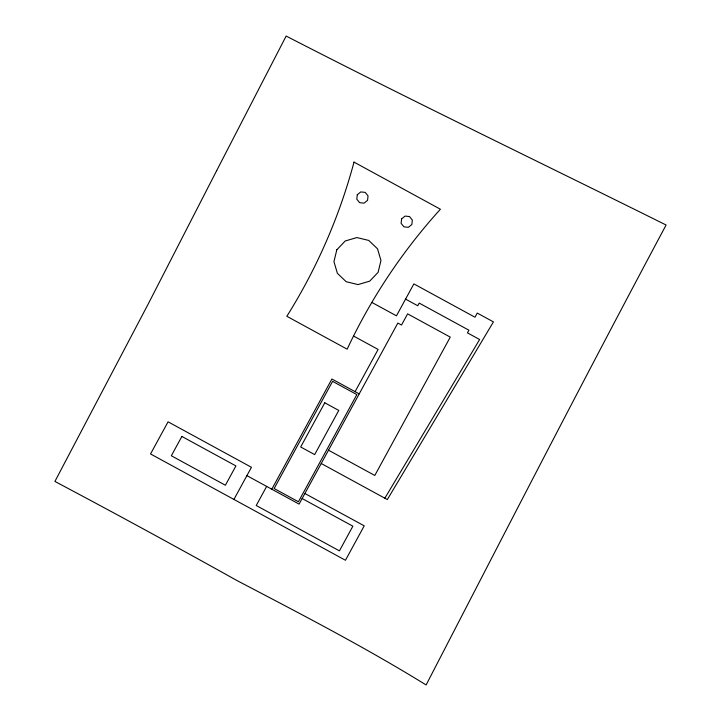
<?xml version="1.0" encoding="UTF-8"?>
<svg xmlns="http://www.w3.org/2000/svg" width="721" height="721" viewBox="0 0 721 721"><rect width="100%" height="100%" fill="white"/><g stroke="black" fill="none" stroke-linecap="round" stroke-linejoin="round"><path stroke-width="1.08" d="M233.919 499.428L251.449 467.298L168.065 421.821L150.536 453.951L345.449 560.262L364.222 525.843L304.884 493.488M266.644 486.405L256.234 505.502L339.42 550.871L352.875 526.195L302.135 498.526M271.79 489.217L331.903 379.003L359.202 393.891M355.092 391.656L378.119 349.442L353.786 336.166M384.852 498.202L479.627 339.51L467.451 332.868L468.902 330.2L419.198 303.09L417.747 305.758L405.572 299.116M371.901 302.441L396.451 315.825L413.872 283.894L474.986 317.222L477.257 313.067L493.434 321.89L387.33 499.554L321.233 463.504M328.497 450.201L374.803 475.454L450.255 337.113L407.626 313.86L401.525 325.054L397.848 323.053L299.089 504.105L246.897 475.635M357.283 194.733L356.805 199.185L359.617 202.673L364.069 203.151L367.557 200.33L368.034 195.878L365.223 192.39L360.77 191.921L357.283 194.733M401.588 218.896L401.11 223.348L403.922 226.836L408.374 227.313L411.862 224.501L412.34 220.049L409.528 216.561L405.076 216.084L401.588 218.896M336.815 249.808L333.949 261.642L337.383 273.322L346.197 281.722L358.031 284.588L369.711 281.154L378.101 272.34L380.967 260.506L377.534 248.826L368.719 240.426L356.886 237.56L345.206 240.994L336.815 249.808M354.011 162.108C339.438 216.507 316.753 268.563 286.841 316.285L347.152 349.18C371.072 298.197 402.561 250.935 440.405 209.234L354.011 162.108M216.661 170.643L148.057 304.307L54.904 481.439C116.072 513.839 176.825 547.014 237.281 580.711C300.972 614.067 364.907 647.179 426.12 684.95C505.565 531.35 584.596 377.534 666.096 225.015C539.434 162.036 411.916 100.823 286.156 36.05L216.661 170.643M181.872 436.448L171.337 455.762L225.385 485.242L235.92 465.928L181.872 436.448M332.597 381.355L274.142 488.523L298.404 501.753L356.85 394.585L332.597 381.355M324.783 402.796L300.684 446.975L314.671 454.6L338.771 410.42L324.783 402.796"/></g></svg>
